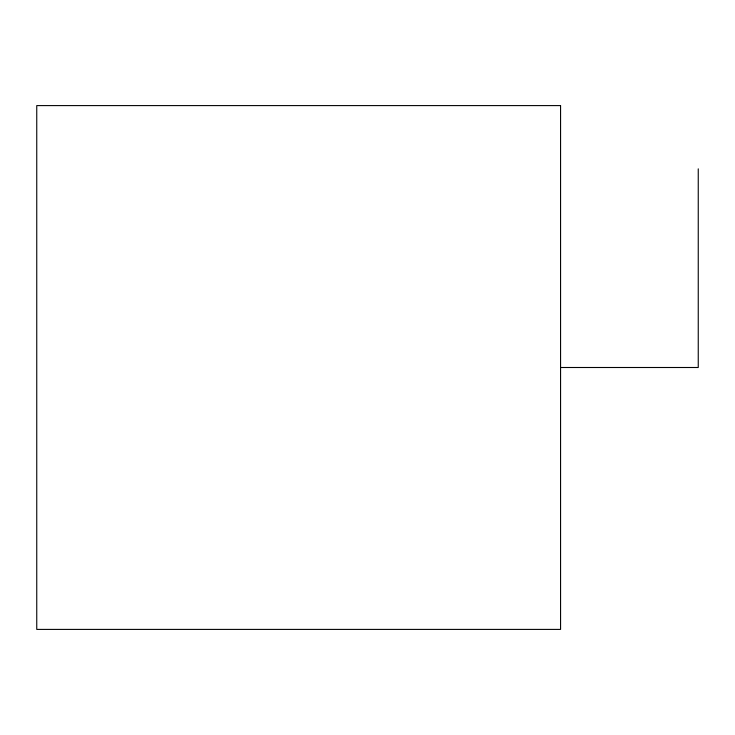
<?xml version="1.0" encoding="UTF-8"?>
<svg xmlns="http://www.w3.org/2000/svg" width="735" height="735" viewBox="0 0 735 735"><rect width="100%" height="100%" fill="white"/><g stroke="black" fill="none" stroke-linecap="round" stroke-linejoin="round"><path stroke-width="1.1" d="M560.566 367.5L698.25 367.5L698.25 168.848M560.566 105.592L36.75 105.592L36.75 629.408L560.566 629.408L560.566 105.592"/></g></svg>
